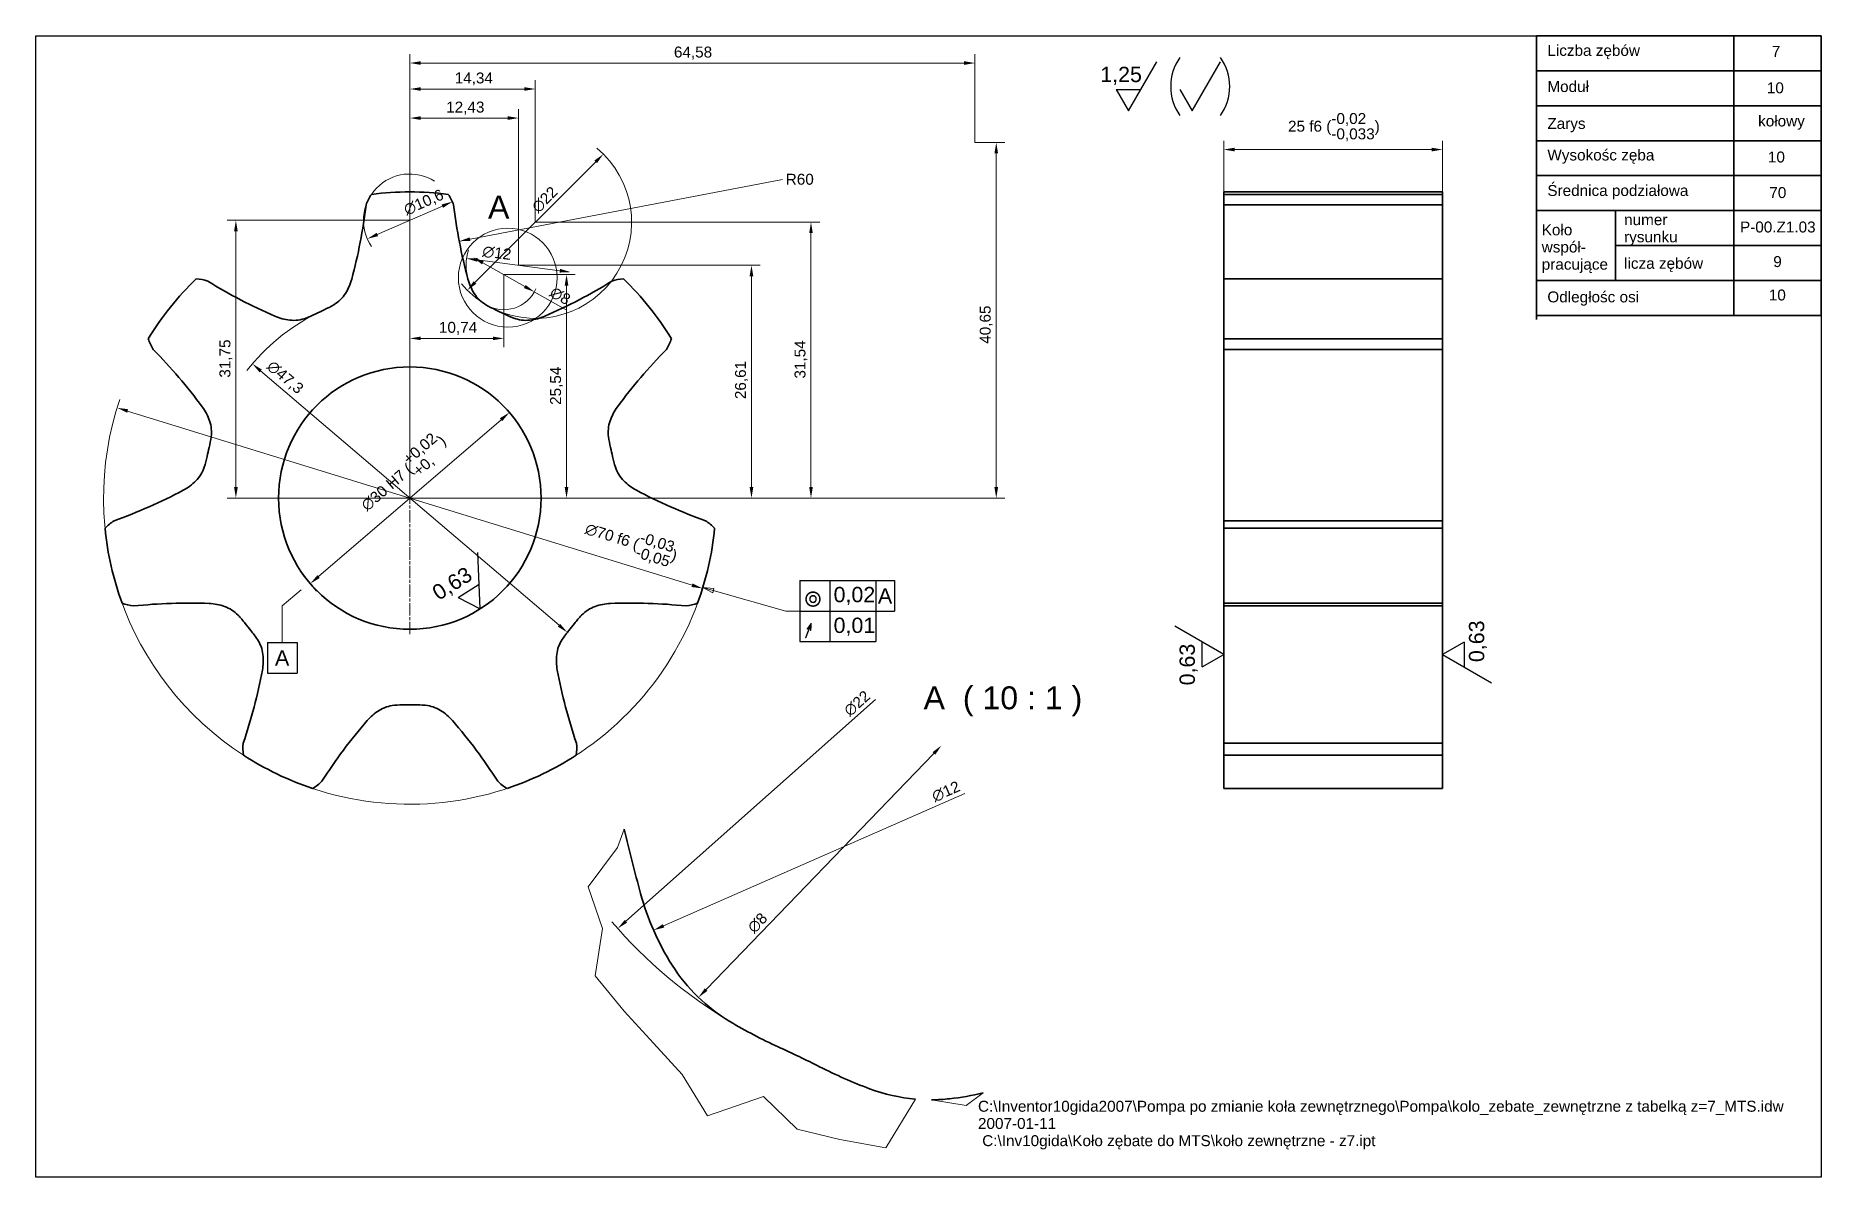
# Model space of a CAD drawing. Extents: x 3 to 207, y 9 to 139.
import ezdxf

# ---------------------------------------------------------------- set-up
doc = ezdxf.new("R2010")
doc.units = 0
doc.header["$LTSCALE"] = 0.25
doc.linetypes.add('CHAIN', pattern=[0.3543, 0.2362, -0.0295, 0.0591, -0.0295])
for name, color, linetype, lineweight in [('Krawędzie widoczne(PN)', 7, 'Continuous', 35), ('Linie przerwania(PN)', 7, 'Continuous', 18), ('Linie szczegółu(PN)', 7, 'Continuous', 18), ('Symbole(PN)', 7, 'Continuous', 25), ('Szkic(PN)', 7, 'Continuous', 35), ('Wymiary(PN)', 211, 'Continuous', 18), ('Znacznik środka(PN)', 7, 'Continuous', 18)]:
    doc.layers.add(name, color=color, linetype=linetype, lineweight=lineweight)
doc.styles.add('Aktualny-ISO-PN', font='ARIAL.TTF')
doc.styles.add('Styl tekstu15', font='AIGDT___.TTF')
doc.styles.add('Styl tekstu16', font='ARIAL.TTF')
doc.styles.add('Styl tekstu6', font='ARIAL.TTF')
doc.styles.add('wymiar-PN', font='ARIAL.TTF')
doc.dimstyles.new('wymiar1-PN', dxfattribs={"dimscale": 0.5, "dimtxt": 2.5, "dimasz": 2.5, "dimexe": 2, "dimexo": 0, "dimgap": 0.762, "dimtad": 1, "dimtoh": 1, "dimrnd": 1e-08, "dimtxsty": 'wymiar-PN', "dimcen": 0.09, "dimdle": 8, "dimclrd": 211, "dimclre": 211, "dimclrt": 7, "dimazin": 2, "dimtfac": 1, "dimtofl": 0, "dimtmove": 0, "dimatfit": 3, "dimfxl": 0, "dimtolj": 1, "dimlwd": 15, "dimlwe": 15, "dimarcsym": 0})

# ---------------------------------------------------------------- blocks, each defined once
blk = doc.blocks.new('Ramki A3')
at = {"layer": 'Szkic(PN)', "color": 190, "linetype": 'Continuous', "lineweight": 25}
for p, q in [((6.01, 278.99), (414.01, 278.99)), ((6.01, 17.99), (6.01, 278.99)), ((414.01, 278.99), (414.01, 17.99)), ((414.01, 17.99), (6.01, 17.99))]:
    blk.add_line(p, q, dxfattribs=at)
blk = doc.blocks.new('*D35')
at = {"layer": 'Defpoints', "color": 0, "linetype": 'Continuous'}
for p in [(57.13, 96.42), (34.38, 76.86)]:
    blk.add_point(p, dxfattribs=at)
at = {"layer": 'Wymiary(PN)', "color": 211, "linetype": 'Continuous', "lineweight": 15}
blk.add_line((35.33, 77.67), (56.18, 95.6), dxfattribs=at)
at = {"layer": 'Wymiary(PN)', "color": 211, "linetype": 'Continuous'}
for points in [[(56.04, 95.76), (56.32, 95.44), (57.13, 96.42)], [(35.19, 77.83), (35.47, 77.51), (34.38, 76.86)]]:
    blk.add_solid(points, dxfattribs=at)
at = {"layer": 'Wymiary(PN)', "color": 7, "linetype": 'Continuous', "lineweight": 18, "insert": (39.46, 86.72), "char_height": 1.25, "attachment_point": 1, "rotation": 40.6979, "style": 'wymiar-PN'}
blk.add_mtext('\\A1;∅30 H7 (\\S+0,02^ +0,;)', dxfattribs=at)
blk = doc.blocks.new('*D36')
at = {"layer": 'Defpoints', "color": 0, "linetype": 'Continuous'}
for p in [(12.31, 96.96), (79.2, 76.31)]:
    blk.add_point(p, dxfattribs=at)
at = {"layer": 'Wymiary(PN)', "color": 211, "linetype": 'Continuous', "lineweight": 15}
blk.add_line((13.51, 96.59), (78, 76.68), dxfattribs=at)
at = {"layer": 'Wymiary(PN)', "color": 211, "linetype": 'Continuous'}
for points in [[(13.57, 96.79), (13.45, 96.39), (12.31, 96.96)], [(78.06, 76.88), (77.94, 76.48), (79.2, 76.31)]]:
    blk.add_solid(points, dxfattribs=at)
at = {"layer": 'Wymiary(PN)', "color": 7, "linetype": 'Continuous', "lineweight": 18, "insert": (66.31, 84.65), "char_height": 1.25, "attachment_point": 1, "rotation": 342.8411, "style": 'wymiar-PN'}
blk.add_mtext('\\A1;∅70 f6 (\\S-0,03^ -0,05;) ', dxfattribs=at)
blk = doc.blocks.new('*D37')
at = {"layer": 'Defpoints', "color": 0, "linetype": 'Continuous'}
for p in [(52.23, 114.03), (64.13, 112.47)]:
    blk.add_point(p, dxfattribs=at)
at = {"layer": 'Wymiary(PN)', "color": 211, "linetype": 'Continuous', "lineweight": 15}
blk.add_line((62.89, 112.63), (53.47, 113.86), dxfattribs=at)
at = {"layer": 'Wymiary(PN)', "color": 211, "linetype": 'Continuous'}
for points in [[(53.5, 114.07), (53.45, 113.66), (52.23, 114.03)], [(62.92, 112.84), (62.87, 112.42), (64.13, 112.47)]]:
    blk.add_solid(points, dxfattribs=at)
at = {"layer": 'Wymiary(PN)', "color": 7, "linetype": 'Continuous', "lineweight": 18, "insert": (54.15, 115.52), "char_height": 1.25, "attachment_point": 1, "rotation": 352.5382, "style": 'wymiar-PN'}
blk.add_mtext('\\A1;∅12', dxfattribs=at)
blk = doc.blocks.new('*D38')
at = {"layer": 'Defpoints', "color": 0, "linetype": 'Continuous'}
for p in [(58.18, 113.25), (45.76, 86.64), (84.79, 86.64)]:
    blk.add_point(p, dxfattribs=at)
at = {"layer": 'Wymiary(PN)', "color": 211, "linetype": 'Continuous', "lineweight": 15}
for p, q in [((58.18, 113.25), (85.79, 113.25)), ((84.79, 112), (84.79, 87.89)), ((45.76, 86.64), (85.79, 86.64))]:
    blk.add_line(p, q, dxfattribs=at)
at = {"layer": 'Wymiary(PN)', "color": 211, "linetype": 'Continuous'}
for points in [[(84.58, 112), (85, 112), (84.79, 113.25)], [(84.58, 87.89), (85, 87.89), (84.79, 86.64)]]:
    blk.add_solid(points, dxfattribs=at)
at = {"layer": 'Wymiary(PN)', "color": 7, "linetype": 'Continuous', "lineweight": 18, "insert": (82.91, 97.95), "char_height": 1.25, "attachment_point": 1, "rotation": 90, "style": 'wymiar-PN'}
blk.add_mtext('\\A1;26,61', dxfattribs=at)
blk = doc.blocks.new('*D39')
at = {"layer": 'Defpoints', "color": 0, "linetype": 'Continuous'}
for p in [(45.76, 130.08), (58.18, 113.25), (45.76, 86.64)]:
    blk.add_point(p, dxfattribs=at)
at = {"layer": 'Wymiary(PN)', "color": 211, "linetype": 'Continuous', "lineweight": 15}
for p, q in [((45.76, 86.64), (45.76, 131.08)), ((58.18, 113.25), (58.18, 131.08)), ((56.93, 130.08), (47.01, 130.08))]:
    blk.add_line(p, q, dxfattribs=at)
at = {"layer": 'Wymiary(PN)', "color": 211, "linetype": 'Continuous'}
for points in [[(47.01, 130.29), (47.01, 129.87), (45.76, 130.08)], [(56.93, 130.29), (56.93, 129.87), (58.18, 130.08)]]:
    blk.add_solid(points, dxfattribs=at)
at = {"layer": 'Wymiary(PN)', "color": 7, "linetype": 'Continuous', "lineweight": 18, "insert": (49.91, 131.96), "char_height": 1.25, "attachment_point": 1, "style": 'wymiar-PN'}
blk.add_mtext('\\A1;12,43', dxfattribs=at)
blk = doc.blocks.new('*D40')
at = {"layer": 'Defpoints', "color": 0, "linetype": 'Continuous'}
for p in [(110.33, 127.29), (51.4, 116)]:
    blk.add_point(p, dxfattribs=at)
at = {"layer": 'Wymiary(PN)', "color": 211, "linetype": 'Continuous', "lineweight": 15}
blk.add_line((88.32, 123.07), (52.63, 116.23), dxfattribs=at)
at = {"layer": 'Wymiary(PN)', "color": 211, "linetype": 'Continuous'}
blk.add_solid([(52.59, 116.44), (52.67, 116.03), (51.4, 116)], dxfattribs=at)
at = {"layer": 'Wymiary(PN)', "color": 7, "linetype": 'Continuous', "lineweight": 18, "insert": (88.71, 123.71), "char_height": 1.25, "attachment_point": 1, "style": 'wymiar-PN'}
blk.add_mtext('\\A1;R60', dxfattribs=at)
blk = doc.blocks.new('*D41')
at = {"layer": 'Defpoints', "color": 0, "linetype": 'Continuous'}
for p in [(110.33, 136.37), (110.33, 127.29), (45.76, 86.64)]:
    blk.add_point(p, dxfattribs=at)
at = {"layer": 'Wymiary(PN)', "color": 211, "linetype": 'Continuous', "lineweight": 15}
for p, q in [((45.76, 86.64), (45.76, 137.37)), ((110.33, 127.29), (110.33, 137.37)), ((47.01, 136.37), (109.08, 136.37))]:
    blk.add_line(p, q, dxfattribs=at)
at = {"layer": 'Wymiary(PN)', "color": 211, "linetype": 'Continuous'}
for points in [[(47.01, 136.58), (47.01, 136.16), (45.76, 136.37)], [(109.08, 136.58), (109.08, 136.16), (110.33, 136.37)]]:
    blk.add_solid(points, dxfattribs=at)
at = {"layer": 'Wymiary(PN)', "color": 7, "linetype": 'Continuous', "lineweight": 18, "insert": (75.93, 138.25), "char_height": 1.25, "attachment_point": 1, "style": 'wymiar-PN'}
blk.add_mtext('\\A1;64,58', dxfattribs=at)
blk = doc.blocks.new('*D42')
at = {"layer": 'Defpoints', "color": 0, "linetype": 'Continuous'}
for p in [(110.33, 127.29), (45.76, 86.64), (112.76, 86.64)]:
    blk.add_point(p, dxfattribs=at)
at = {"layer": 'Wymiary(PN)', "color": 211, "linetype": 'Continuous', "lineweight": 15}
for p, q in [((110.33, 127.29), (113.76, 127.29)), ((112.76, 126.04), (112.76, 87.89)), ((45.76, 86.64), (113.76, 86.64))]:
    blk.add_line(p, q, dxfattribs=at)
at = {"layer": 'Wymiary(PN)', "color": 211, "linetype": 'Continuous'}
for points in [[(112.55, 126.04), (112.97, 126.04), (112.76, 127.29)], [(112.55, 87.89), (112.97, 87.89), (112.76, 86.64)]]:
    blk.add_solid(points, dxfattribs=at)
at = {"layer": 'Wymiary(PN)', "color": 7, "linetype": 'Continuous', "lineweight": 18, "insert": (110.87, 104.28), "char_height": 1.25, "attachment_point": 1, "rotation": 90, "style": 'wymiar-PN'}
blk.add_mtext('\\A1;40,65', dxfattribs=at)
blk = doc.blocks.new('*D43')
at = {"layer": 'Defpoints', "color": 0, "linetype": 'Continuous'}
for p in [(53.01, 114.15), (59.98, 110.21)]:
    blk.add_point(p, dxfattribs=at)
at = {"layer": 'Wymiary(PN)', "color": 211, "linetype": 'Continuous', "lineweight": 15}
for p, q in [((54.1, 113.53), (58.89, 110.82)), ((59.98, 110.21), (63.63, 108.14))]:
    blk.add_line(p, q, dxfattribs=at)
at = {"layer": 'Wymiary(PN)', "color": 211, "linetype": 'Continuous'}
for points in [[(54.2, 113.71), (54, 113.35), (53.01, 114.15)], [(58.99, 111), (58.79, 110.64), (59.98, 110.21)]]:
    blk.add_solid(points, dxfattribs=at)
at = {"layer": 'Wymiary(PN)', "color": 7, "linetype": 'Continuous', "lineweight": 18, "insert": (62.25, 110.9), "char_height": 1.25, "attachment_point": 1, "rotation": 330.4781, "style": 'wymiar-PN'}
blk.add_mtext('\\A1;∅8', dxfattribs=at)
blk = doc.blocks.new('*D44')
at = {"layer": 'Defpoints', "color": 0, "linetype": 'Continuous'}
for p in [(56.5, 112.18), (45.76, 86.64), (63.66, 86.64)]:
    blk.add_point(p, dxfattribs=at)
at = {"layer": 'Wymiary(PN)', "color": 211, "linetype": 'Continuous', "lineweight": 15}
for p, q in [((56.5, 112.18), (64.66, 112.18)), ((63.66, 110.93), (63.66, 87.89)), ((45.76, 86.64), (64.66, 86.64))]:
    blk.add_line(p, q, dxfattribs=at)
at = {"layer": 'Wymiary(PN)', "color": 211, "linetype": 'Continuous'}
for points in [[(63.45, 110.93), (63.87, 110.93), (63.66, 112.18)], [(63.45, 87.89), (63.87, 87.89), (63.66, 86.64)]]:
    blk.add_solid(points, dxfattribs=at)
at = {"layer": 'Wymiary(PN)', "color": 7, "linetype": 'Continuous', "lineweight": 18, "insert": (61.78, 97.29), "char_height": 1.25, "attachment_point": 1, "rotation": 90, "style": 'wymiar-PN'}
blk.add_mtext('\\A1;25,54', dxfattribs=at)
blk = doc.blocks.new('*D45')
at = {"layer": 'Defpoints', "color": 0, "linetype": 'Continuous'}
for p in [(56.5, 112.18), (45.76, 104.89), (45.76, 86.64)]:
    blk.add_point(p, dxfattribs=at)
at = {"layer": 'Wymiary(PN)', "color": 211, "linetype": 'Continuous', "lineweight": 15}
for p, q in [((56.5, 112.18), (56.5, 103.89)), ((45.76, 86.64), (45.76, 105.89)), ((55.25, 104.89), (47.01, 104.89))]:
    blk.add_line(p, q, dxfattribs=at)
at = {"layer": 'Wymiary(PN)', "color": 211, "linetype": 'Continuous'}
for points in [[(47.01, 105.1), (47.01, 104.69), (45.76, 104.89)], [(55.25, 105.1), (55.25, 104.69), (56.5, 104.89)]]:
    blk.add_solid(points, dxfattribs=at)
at = {"layer": 'Wymiary(PN)', "color": 7, "linetype": 'Continuous', "lineweight": 18, "insert": (49.08, 106.78), "char_height": 1.25, "attachment_point": 1, "style": 'wymiar-PN'}
blk.add_mtext('\\A1;10,74', dxfattribs=at)
blk = doc.blocks.new('*D46')
at = {"layer": 'Defpoints', "color": 0, "linetype": 'Continuous'}
for p in [(67.87, 125.96), (52.32, 110.4)]:
    blk.add_point(p, dxfattribs=at)
at = {"layer": 'Wymiary(PN)', "color": 211, "linetype": 'Continuous', "lineweight": 15}
blk.add_line((53.2, 111.29), (66.99, 125.07), dxfattribs=at)
at = {"layer": 'Wymiary(PN)', "color": 211, "linetype": 'Continuous'}
for points in [[(66.84, 125.22), (67.14, 124.93), (67.87, 125.96)], [(53.05, 111.43), (53.35, 111.14), (52.32, 110.4)]]:
    blk.add_solid(points, dxfattribs=at)
at = {"layer": 'Wymiary(PN)', "color": 7, "linetype": 'Continuous', "lineweight": 18, "insert": (59.53, 120.06), "char_height": 1.25, "attachment_point": 1, "rotation": 45, "style": 'wymiar-PN'}
blk.add_mtext('\\A1;∅22', dxfattribs=at)
blk = doc.blocks.new('*D47')
at = {"layer": 'Defpoints', "color": 0, "linetype": 'Continuous'}
for p in [(60.09, 118.18), (45.76, 86.64), (91.59, 86.64)]:
    blk.add_point(p, dxfattribs=at)
at = {"layer": 'Wymiary(PN)', "color": 211, "linetype": 'Continuous', "lineweight": 15}
for p, q in [((60.09, 118.18), (92.59, 118.18)), ((91.59, 116.93), (91.59, 87.89)), ((45.76, 86.64), (92.59, 86.64))]:
    blk.add_line(p, q, dxfattribs=at)
at = {"layer": 'Wymiary(PN)', "color": 211, "linetype": 'Continuous'}
for points in [[(91.39, 116.93), (91.8, 116.93), (91.59, 118.18)], [(91.39, 87.89), (91.8, 87.89), (91.59, 86.64)]]:
    blk.add_solid(points, dxfattribs=at)
at = {"layer": 'Wymiary(PN)', "color": 7, "linetype": 'Continuous', "lineweight": 18, "insert": (89.71, 100.3), "char_height": 1.25, "attachment_point": 1, "rotation": 90, "style": 'wymiar-PN'}
blk.add_mtext('\\A1;31,54', dxfattribs=at)
blk = doc.blocks.new('*D48')
at = {"layer": 'Defpoints', "color": 0, "linetype": 'Continuous'}
for p in [(45.76, 133.4), (60.09, 118.18), (45.76, 86.64)]:
    blk.add_point(p, dxfattribs=at)
at = {"layer": 'Wymiary(PN)', "color": 211, "linetype": 'Continuous', "lineweight": 15}
for p, q in [((45.76, 86.64), (45.76, 134.4)), ((58.84, 133.4), (47.01, 133.4)), ((60.09, 118.18), (60.09, 134.4))]:
    blk.add_line(p, q, dxfattribs=at)
at = {"layer": 'Wymiary(PN)', "color": 211, "linetype": 'Continuous'}
for points in [[(47.01, 133.61), (47.01, 133.2), (45.76, 133.4)], [(58.84, 133.61), (58.84, 133.2), (60.09, 133.4)]]:
    blk.add_solid(points, dxfattribs=at)
at = {"layer": 'Wymiary(PN)', "color": 7, "linetype": 'Continuous', "lineweight": 18, "insert": (50.88, 135.29), "char_height": 1.25, "attachment_point": 1, "style": 'wymiar-PN'}
blk.add_mtext('\\A1;14,34', dxfattribs=at)
blk = doc.blocks.new('*D49')
at = {"layer": 'Defpoints', "color": 0, "linetype": 'Continuous'}
for p in [(27.76, 101.99), (63.75, 71.29)]:
    blk.add_point(p, dxfattribs=at)
at = {"layer": 'Wymiary(PN)', "color": 211, "linetype": 'Continuous', "lineweight": 15}
blk.add_line((62.8, 72.1), (28.71, 101.17), dxfattribs=at)
at = {"layer": 'Wymiary(PN)', "color": 211, "linetype": 'Continuous'}
for points in [[(28.85, 101.33), (28.58, 101.02), (27.76, 101.99)], [(62.93, 72.26), (62.66, 71.94), (63.75, 71.29)]]:
    blk.add_solid(points, dxfattribs=at)
at = {"layer": 'Wymiary(PN)', "color": 7, "linetype": 'Continuous', "lineweight": 18, "insert": (30.14, 102.49), "char_height": 1.25, "attachment_point": 1, "rotation": 319.5301, "style": 'wymiar-PN'}
blk.add_mtext('\\A1;∅47,3', dxfattribs=at)
blk = doc.blocks.new('*D50')
at = {"layer": 'Defpoints', "color": 0, "linetype": 'Continuous'}
for p in [(50.61, 120.51), (40.9, 116.27)]:
    blk.add_point(p, dxfattribs=at)
at = {"layer": 'Wymiary(PN)', "color": 211, "linetype": 'Continuous', "lineweight": 15}
blk.add_line((42.04, 116.77), (49.47, 120.01), dxfattribs=at)
at = {"layer": 'Wymiary(PN)', "color": 211, "linetype": 'Continuous'}
for points in [[(49.38, 120.2), (49.55, 119.82), (50.61, 120.51)], [(41.96, 116.96), (42.13, 116.58), (40.9, 116.27)]]:
    blk.add_solid(points, dxfattribs=at)
at = {"layer": 'Wymiary(PN)', "color": 7, "linetype": 'Continuous', "lineweight": 18, "insert": (44.89, 120.11), "char_height": 1.25, "attachment_point": 1, "rotation": 23.5752, "style": 'wymiar-PN'}
blk.add_mtext('\\A1;∅10,6', dxfattribs=at)
blk = doc.blocks.new('*D51')
at = {"layer": 'Defpoints', "color": 0, "linetype": 'Continuous'}
for p in [(45.76, 118.39), (25.88, 86.64), (45.76, 86.64)]:
    blk.add_point(p, dxfattribs=at)
at = {"layer": 'Wymiary(PN)', "color": 211, "linetype": 'Continuous', "lineweight": 15}
for p, q in [((45.76, 118.39), (24.88, 118.39)), ((25.88, 117.14), (25.88, 87.89)), ((45.76, 86.64), (24.88, 86.64))]:
    blk.add_line(p, q, dxfattribs=at)
at = {"layer": 'Wymiary(PN)', "color": 211, "linetype": 'Continuous'}
for points in [[(25.67, 117.14), (26.09, 117.14), (25.88, 118.39)], [(25.67, 87.89), (26.09, 87.89), (25.88, 86.64)]]:
    blk.add_solid(points, dxfattribs=at)
at = {"layer": 'Wymiary(PN)', "color": 7, "linetype": 'Continuous', "lineweight": 18, "insert": (24, 100.4), "char_height": 1.25, "attachment_point": 1, "rotation": 90, "style": 'wymiar-PN'}
blk.add_mtext('\\A1;31,75', dxfattribs=at)
blk = doc.blocks.new('*D52')
at = {"layer": 'Defpoints', "color": 0, "linetype": 'Continuous'}
for p in [(163.76, 126.48), (138.76, 121.64), (163.76, 121.64)]:
    blk.add_point(p, dxfattribs=at)
at = {"layer": 'Wymiary(PN)', "color": 211, "linetype": 'Continuous', "lineweight": 15}
for p, q in [((138.76, 121.64), (138.76, 127.48)), ((163.76, 121.64), (163.76, 127.48)), ((140.01, 126.48), (162.51, 126.48))]:
    blk.add_line(p, q, dxfattribs=at)
at = {"layer": 'Wymiary(PN)', "color": 211, "linetype": 'Continuous'}
for points in [[(140.01, 126.69), (140.01, 126.27), (138.76, 126.48)], [(162.51, 126.69), (162.51, 126.27), (163.76, 126.48)]]:
    blk.add_solid(points, dxfattribs=at)
at = {"layer": 'Wymiary(PN)', "color": 7, "linetype": 'Continuous', "lineweight": 18, "insert": (146.1, 130.65), "char_height": 1.25, "attachment_point": 1, "style": 'wymiar-PN'}
blk.add_mtext('\\A1;25 f6 (\\S-0,02^ -0,033;)', dxfattribs=at)
blk = doc.blocks.new('Identyfikator odniesienia1')
at = {"layer": 'Symbole(PN)', "color": 91, "linetype": 'Continuous', "lineweight": 18}
for p, q in [((66.67, 152.32), (62.34, 148.66)), ((62.34, 148.66), (62.34, 140.25))]:
    blk.add_line(p, q, dxfattribs=at)
at = {"layer": 'Symbole(PN)'}
for p, q in [((58.95, 140.25), (65.73, 140.25)), ((58.95, 140.25), (58.95, 133.25)), ((65.73, 140.25), (65.73, 133.25)), ((58.95, 133.25), (65.73, 133.25))]:
    blk.add_line(p, q, dxfattribs=at)
at = {"layer": 'Symbole(PN)', "color": 91, "linetype": 'Continuous', "lineweight": 18, "flags": 128}
blk.add_lwpolyline([(66.97, 155.84), (70.19, 152.02)], dxfattribs=at)
at = {"layer": 'Symbole(PN)', "color": 91}
blk.add_solid([(66.97, 155.84), (70.19, 152.02), (66.67, 152.32), (66.97, 155.84)], dxfattribs=at)
at = {"layer": 'Symbole(PN)', "color": 7, "insert": (60.69, 135), "char_height": 3.5, "attachment_point": 7, "style": 'Styl tekstu6'}
blk.add_mtext('A', dxfattribs=at)
blk = doc.blocks.new('Identyfikator tolerancji kształtu i położenia1')
at = {"layer": 'Symbole(PN)', "color": 91, "linetype": 'Continuous', "lineweight": 18}
for p, q in [((160.86, 152.13), (158.45, 152.8)), ((160.99, 152.61), (158.45, 152.8)), ((158.45, 152.8), (160.72, 151.65)), ((160.72, 151.65), (160.99, 152.61)), ((160.86, 152.13), (177.46, 147.46)), ((177.46, 147.46), (180.64, 147.46))]:
    blk.add_line(p, q, dxfattribs=at)
at = {"layer": 'Symbole(PN)'}
for p, q in [((180.64, 154.46), (202.27, 154.46)), ((180.64, 154.46), (180.64, 140.46)), ((187.48, 154.46), (187.48, 147.46)), ((197.99, 154.46), (197.99, 147.46)), ((202.27, 154.46), (202.27, 147.46)), ((180.64, 147.46), (202.27, 147.46)), ((187.48, 147.46), (187.48, 140.46)), ((197.99, 147.46), (197.99, 140.46)), ((180.64, 140.46), (197.99, 140.46))]:
    blk.add_line(p, q, dxfattribs=at)
at = {"layer": 'Symbole(PN)', "color": 91, "linetype": 'Continuous', "lineweight": 18, "flags": 128}
blk.add_lwpolyline([(160.99, 152.61), (158.45, 152.8)], dxfattribs=at)
at = {"layer": 'Symbole(PN)', "color": 91}
blk.add_solid([(160.99, 152.61), (158.45, 152.8), (160.72, 151.65), (160.99, 152.61)], dxfattribs=at)
at = {"layer": 'Symbole(PN)', "char_height": 3.5, "attachment_point": 7}
for s, insert, style in [('r', (181.68, 148.4), 'Styl tekstu15'), ('0,02', (188.35, 148.82), 'Styl tekstu6'), ('A', (198.48, 149.17), 'Styl tekstu6'), ('h', (181.62, 141.23), 'Styl tekstu15'), ('0,01', (188.35, 141.79), 'Styl tekstu6')]:
    blk.add_mtext(s, dxfattribs=dict(at, insert=insert, style=style))
blk = doc.blocks.new('Identyfikator tekstury powierzchni1')
at = {"layer": 'Symbole(PN)'}
for p, q in [((277.51, 137.5), (266.31, 143.97)), ((272.61, 134.67), (272.61, 140.33)), ((272.61, 134.67), (277.51, 137.5))]:
    blk.add_line(p, q, dxfattribs=at)
at = {"layer": 'Symbole(PN)', "insert": (271.56, 130.46), "char_height": 3.5, "attachment_point": 7, "rotation": 90, "style": 'Styl tekstu6'}
blk.add_mtext('0,63', dxfattribs=at)
blk = doc.blocks.new('Identyfikator tekstury powierzchni2')
at = {"layer": 'Symbole(PN)'}
for p, q in [((332.43, 140.34), (327.53, 137.51)), ((332.43, 140.34), (332.43, 134.68)), ((327.53, 137.51), (338.73, 131.04))]:
    blk.add_line(p, q, dxfattribs=at)
at = {"layer": 'Symbole(PN)', "insert": (337.69, 135.78), "char_height": 3.5, "attachment_point": 7, "rotation": 90, "style": 'Styl tekstu6'}
blk.add_mtext('0,63', dxfattribs=at)
blk = doc.blocks.new('Identyfikator tekstury powierzchni3')
at = {"layer": 'Symbole(PN)'}
for p, q in [((255.73, 261.78), (262.2, 272.98)), ((270.31, 261.78), (276.77, 272.98)), ((252.9, 266.68), (255.73, 261.78)), ((252.9, 266.68), (258.56, 266.68)), ((267.48, 266.68), (270.31, 261.78))]:
    blk.add_line(p, q, dxfattribs=at)
for centre, start, end in [((276.96, 267.38), 144.9489, 215.0511), ((267.29, 267.38), 324.9489, 35.0511)]:
    blk.add_arc(centre, 11.58, start, end, dxfattribs=at)
at = {"layer": 'Symbole(PN)', "insert": (249.29, 267.73), "char_height": 3.5, "attachment_point": 7, "style": 'Styl tekstu6'}
blk.add_mtext('1,25', dxfattribs=at)
blk = doc.blocks.new('Identyfikator tekstury powierzchni4')
at = {"layer": 'Symbole(PN)'}
for p, q in [((107.56, 147.94), (107.03, 160.86)), ((102.55, 150.57), (107.33, 153.59)), ((102.55, 150.57), (107.56, 147.94))]:
    blk.add_line(p, q, dxfattribs=at)
at = {"layer": 'Symbole(PN)', "insert": (98.43, 149.2), "char_height": 3.5, "attachment_point": 7, "rotation": 32.3662, "style": 'Styl tekstu6'}
blk.add_mtext('0,63', dxfattribs=at)
blk = doc.blocks.new('2dSzczegół0')
at = {"layer": 'Linie szczegółu(PN)'}
blk.add_circle((113.9, 223.66), 11.29, dxfattribs=at)
at = {"layer": 'Linie szczegółu(PN)', "insert": (109.38, 237.19), "char_height": 5.25, "attachment_point": 7, "style": 'Styl tekstu16'}
blk.add_mtext('A', dxfattribs=at)
blk = doc.blocks.new('*D53')
at = {"layer": 'Defpoints', "color": 0, "linetype": 'Continuous'}
for p in [(106.5, 58.35), (78.74, 29.56)]:
    blk.add_point(p, dxfattribs=at)
at = {"layer": 'Wymiary(PN)', "color": 211, "linetype": 'Continuous', "lineweight": 15}
blk.add_line((105.64, 57.45), (79.61, 30.46), dxfattribs=at)
at = {"layer": 'Wymiary(PN)', "color": 211, "linetype": 'Continuous'}
for points in [[(105.49, 57.6), (105.79, 57.31), (106.5, 58.35)], [(79.46, 30.6), (79.76, 30.31), (78.74, 29.56)]]:
    blk.add_solid(points, dxfattribs=at)
at = {"layer": 'Wymiary(PN)', "color": 7, "linetype": 'Continuous', "lineweight": 18, "insert": (84.2, 37.7), "char_height": 1.25, "attachment_point": 1, "rotation": 46.0415, "style": 'wymiar-PN'}
blk.add_mtext('\\A1;∅8', dxfattribs=at)
blk = doc.blocks.new('*D54')
at = {"layer": 'Defpoints', "color": 0, "linetype": 'Continuous'}
for p in [(128.53, 61.39), (73.6, 37.24)]:
    blk.add_point(p, dxfattribs=at)
at = {"layer": 'Wymiary(PN)', "color": 211, "linetype": 'Continuous', "lineweight": 15}
blk.add_line((109.16, 52.87), (74.75, 37.74), dxfattribs=at)
at = {"layer": 'Wymiary(PN)', "color": 211, "linetype": 'Continuous'}
blk.add_solid([(74.66, 37.93), (74.83, 37.55), (73.6, 37.24)], dxfattribs=at)
at = {"layer": 'Wymiary(PN)', "color": 7, "linetype": 'Continuous', "lineweight": 18, "insert": (105.24, 53.04), "char_height": 1.25, "attachment_point": 1, "rotation": 23.736, "style": 'wymiar-PN'}
blk.add_mtext('\\A1;∅12', dxfattribs=at)
blk = doc.blocks.new('*D55')
at = {"layer": 'Defpoints', "color": 0, "linetype": 'Continuous'}
for p in [(151.73, 110.51), (69.51, 37.43)]:
    blk.add_point(p, dxfattribs=at)
at = {"layer": 'Wymiary(PN)', "color": 211, "linetype": 'Continuous', "lineweight": 15}
blk.add_line((98.96, 63.61), (70.45, 38.26), dxfattribs=at)
at = {"layer": 'Wymiary(PN)', "color": 211, "linetype": 'Continuous'}
blk.add_solid([(70.31, 38.42), (70.58, 38.11), (69.51, 37.43)], dxfattribs=at)
at = {"layer": 'Wymiary(PN)', "color": 7, "linetype": 'Continuous', "lineweight": 18, "insert": (95.19, 62.57), "char_height": 1.25, "attachment_point": 1, "rotation": 41.6347, "style": 'wymiar-PN'}
blk.add_mtext('\\A1;∅22', dxfattribs=at)

msp = doc.modelspace()

# ---------------------------------------------------------------- linework, layer by layer
at = {"layer": 'Krawędzie widoczne(PN)'}
for p, q in [((138.7607, 121.3602), (138.7607, 121.6362)), ((138.7607, 121.6362), (163.7607, 121.6362)), ((138.7607, 121.3602), (163.7607, 121.3602)), ((138.7607, 120.1495), (138.7607, 121.3602)), ((163.7607, 121.6362), (163.7607, 121.3602)), ((163.7607, 121.3602), (163.7607, 120.1495)), ((138.7607, 120.1495), (163.7607, 120.1495)), ((138.7607, 120.1495), (138.7607, 111.7161)), ((163.7607, 111.7161), (163.7607, 120.1495)), ((138.7607, 111.7161), (163.7607, 111.7161)), ((138.7607, 104.8564), (138.7607, 111.7161)), ((163.7607, 111.7161), (163.7607, 104.8564)), ((138.7607, 104.8564), (163.7607, 104.8564)), ((138.7607, 103.6237), (138.7607, 104.8564)), ((163.7607, 104.8564), (163.7607, 103.6237)), ((138.7607, 103.6237), (163.7607, 103.6237)), ((138.7607, 103.6237), (138.7607, 97.0542)), ((163.7607, 97.0542), (163.7607, 103.6237)), ((138.7607, 97.0542), (138.7607, 95.4675)), ((163.7607, 95.4675), (163.7607, 97.0542)), ((138.7607, 95.4675), (138.7607, 93.6324)), ((163.7607, 93.6324), (163.7607, 95.4675)), ((138.7607, 93.6324), (138.7607, 92.4078)), ((138.7607, 91.3872), (138.7607, 92.4078)), ((163.7607, 92.4078), (163.7607, 93.6324)), ((163.7607, 92.4078), (163.7607, 91.3872)), ((138.7607, 91.3872), (138.7607, 90.1819)), ((138.7607, 90.1819), (138.7607, 88.608)), ((163.7607, 90.1819), (163.7607, 91.3872)), ((163.7607, 88.608), (163.7607, 90.1819)), ((138.7607, 88.608), (138.7607, 87.5385)), ((163.7607, 87.5385), (163.7607, 88.608)), ((138.7607, 87.5385), (138.7607, 84.0516)), ((163.7607, 84.0516), (163.7607, 87.5385)), ((138.7607, 84.0516), (163.7607, 84.0516)), ((138.7607, 83.1864), (138.7607, 84.0516)), ((163.7607, 84.0516), (163.7607, 83.1864)), ((138.7607, 83.1864), (163.7607, 83.1864)), ((138.7607, 74.6324), (138.7607, 83.1864)), ((163.7607, 83.1864), (163.7607, 74.6324)), ((138.7607, 74.6324), (163.7607, 74.6324)), ((138.7607, 74.306), (138.7607, 74.6324)), ((138.7607, 74.306), (138.7607, 74.2519)), ((138.7607, 74.306), (163.7607, 74.306)), ((138.7607, 74.2519), (138.7607, 73.2509)), ((163.7607, 74.6324), (163.7607, 74.306)), ((163.7607, 74.2519), (163.7607, 74.306)), ((163.7607, 73.2509), (163.7607, 74.2519)), ((138.7607, 73.2509), (138.7607, 72.3035)), ((138.7607, 71.485), (138.7607, 72.3035)), ((138.7607, 71.485), (138.7607, 70.4839)), ((163.7607, 72.3035), (163.7607, 73.2509)), ((163.7607, 72.3035), (163.7607, 71.485)), ((163.7607, 70.4839), (163.7607, 71.485)), ((138.7607, 70.4839), (138.7607, 68.751)), ((163.7607, 68.751), (163.7607, 70.4839)), ((138.7607, 68.751), (138.7607, 66.9614)), ((163.7607, 66.9614), (163.7607, 68.751)), ((138.7607, 66.9614), (138.7607, 58.6104)), ((163.7607, 58.6104), (163.7607, 66.9614)), ((138.7607, 58.6104), (163.7607, 58.6104)), ((138.7607, 57.2544), (138.7607, 58.6104)), ((138.7607, 57.2544), (163.7607, 57.2544)), ((138.7607, 53.4475), (138.7607, 57.2544)), ((163.7607, 58.6104), (163.7607, 57.2544)), ((163.7607, 57.2544), (163.7607, 53.4475)), ((138.7607, 53.4475), (163.7607, 53.4475))]:
    msp.add_line(p, q, dxfattribs=at)
msp.add_circle((45.7551, 86.6362), 15, dxfattribs=at)
for centre, radius, start, end in [((45.7551, 118.3862), 5.3, 145.866184, 160.56777), ((45.7551, 86.6362), 35, 82.799501, 97.200499), ((45.7551, 118.3862), 5.3, 19.43223, 34.133816), ((-18.822, 127.2862), 60.0049, 344.916212, 353.169306), ((110.3321, 127.2862), 60.0049, 186.830694, 195.083788), ((45.7551, 86.6362), 35, 134.228073, 148.62907), ((20.9319, 106.432), 5.3, 70.860802, 85.562387), ((54.2367, 162.4694), 60.0049, 238.259266, 246.51236), ((33.3264, 113.2478), 6, 327.600554, 344.763869), ((58.1837, 113.2478), 6, 195.236131, 212.399446), ((37.2734, 162.4694), 60.0049, 293.48764, 301.740734), ((70.5782, 106.432), 5.3, 94.437613, 109.139198), ((45.7551, 86.6362), 35, 31.37093, 45.771927), ((45.7551, 86.6362), 23.65, 114.446085, 116.982487), ((31.4156, 118.1799), 11, 294.446085, 300.944423), ((35.0151, 112.1762), 4, 300.944423, 327.600554), ((56.4951, 112.1762), 4, 212.399446, 239.055577), ((60.0945, 118.1799), 11, 239.055577, 245.553915), ((45.7551, 86.6362), 23.65, 63.017513, 65.553915), ((32.6984, 112.9454), 6, 246.664703, 263.828017), ((32.4834, 110.957), 4, 263.828017, 290.484149), ((30.0337, 117.5144), 11, 290.484149, 296.982487), ((61.4764, 117.5144), 11, 243.017513, 249.515851), ((59.0268, 110.957), 4, 249.515851, 276.171983), ((58.8117, 112.9454), 6, 276.171983, 293.335297), ((20.9319, 106.432), 5.3, 197.294755, 211.996341), ((70.5782, 106.432), 5.3, 328.003659, 342.705245), ((-26.2895, 61.4927), 60.0049, 36.344783, 44.597877), ((117.7996, 61.4927), 60.0049, 135.402123, 143.655217), ((17.2001, 93.5112), 6, 19.029125, 36.19244), ((74.31, 93.5112), 6, 143.80756, 160.970875), ((19.0908, 94.1633), 4, 352.372994, 19.029125), ((72.4193, 94.1633), 4, 160.970875, 187.627006), ((45.7551, 86.6362), 23.65, 165.874656, 168.411058), ((12.1527, 95.0923), 11, 345.874656, 352.372994), ((79.3574, 95.0923), 11, 187.627006, 194.125344), ((45.7551, 86.6362), 23.65, 11.588942, 14.125344), ((18.4655, 91.4237), 4, 315.256589, 341.91272), ((11.8114, 93.597), 11, 341.91272, 348.411058), ((79.6987, 93.597), 11, 191.588942, 198.08728), ((73.0446, 91.4237), 4, 198.08728, 224.743411), ((17.045, 92.8316), 6, 298.093274, 315.256589), ((74.4651, 92.8316), 6, 224.743411, 241.906726), ((-8.2455, 140.5487), 60.0049, 289.687837, 297.940931), ((99.7556, 140.5487), 60.0049, 242.059069, 250.312163), ((14.8011, 79.5712), 5.3, 122.289373, 136.990959), ((76.709, 79.5712), 5.3, 43.009041, 57.710627), ((45.7551, 86.6362), 35, 185.656644, 200.057641), ((45.7551, 86.6362), 35, 339.942359, 354.343356), ((14.8011, 79.5712), 5.3, 248.723327, 263.424912), ((20.494, 14.6328), 60.0049, 87.773355, 96.026449), ((22.5763, 68.5975), 6, 70.457697, 87.621012), ((23.2453, 70.4823), 4, 43.801565, 70.457697), ((68.2648, 70.4823), 4, 109.542303, 136.198435), ((68.9339, 68.5975), 6, 92.378988, 109.542303), ((71.0161, 14.6328), 60.0049, 83.973551, 92.226645), ((76.709, 79.5712), 5.3, 276.575088, 291.276673), ((18.1931, 65.6372), 11, 37.303228, 43.801565), ((45.7551, 86.6362), 23.65, 217.303228, 219.83963), ((19.1494, 64.438), 11, 33.341292, 39.83963), ((72.3607, 64.438), 11, 140.16037, 146.658708), ((45.7551, 86.6362), 23.65, 320.16037, 322.696772), ((73.317, 65.6372), 11, 136.198435, 142.696772), ((24.9973, 68.2854), 4, 6.68516, 33.341292), ((66.5129, 68.2854), 4, 146.658708, 173.31484), ((23.0109, 68.0525), 6, 349.521846, 6.68516), ((68.4993, 68.0525), 6, 173.31484, 190.478154), ((-30.0642, 78.0308), 60.0049, 341.116408, 349.369502), ((121.5744, 78.0308), 60.0049, 190.630498, 198.883592), ((45.4065, 57.2674), 6, 121.886268, 139.049583), ((44.3501, 58.9655), 4, 95.230137, 121.886268), ((44.9882, 51.9947), 11, 88.731799, 95.230137), ((45.7551, 86.6362), 23.65, 268.731799, 271.268201), ((46.522, 51.9947), 11, 84.769863, 91.268201), ((47.1601, 58.9655), 4, 58.113732, 84.769863), ((46.1036, 57.2674), 6, 40.950417, 58.113732), ((86.2996, 21.9929), 60.0049, 139.201926, 147.45502), ((5.2105, 21.9929), 60.0049, 32.54498, 40.798074), ((31.9793, 58.0304), 5.3, 173.717945, 188.41953), ((45.7551, 86.6362), 35, 237.085216, 251.486213), ((45.7551, 86.6362), 35, 288.513787, 302.914784), ((59.5309, 58.0304), 5.3, 351.58047, 6.282055), ((31.9793, 58.0304), 5.3, 300.151898, 314.853484), ((59.5309, 58.0304), 5.3, 225.146516, 239.848102), ((361.8071, 119.5039), 300.0244, 193.634451, 195.083788), ((101.0652, 49.3121), 30, 195.236131, 212.399446), ((92.6218, 43.9539), 20, 212.399446, 239.055577), ((110.6191, 73.9722), 55, 239.055577, 245.553915), ((38.9218, -83.7461), 118.25, 63.017513, 65.553915), ((117.5285, 70.6448), 55, 243.017513, 249.515851), ((105.2803, 37.8579), 20, 249.515851, 264.964678), ((104.2052, 47.7999), 30, 276.171983, 283.580012), ((105.2803, 37.8579), 20, 270.259257, 276.171983)]:
    msp.add_arc(centre, radius, start, end, dxfattribs=at)
at = {"layer": 'Linie przerwania(PN)'}
for p, q in [((69.4699, 46.6932), (70.2375, 48.7802)), ((66.1223, 42.2113), (69.4699, 46.6932)), ((67.7831, 37.4319), (66.1223, 42.2113)), ((66.9447, 32.0407), (67.7831, 37.4319)), ((70.2381, 27.9795), (66.9447, 32.0407)), ((73.5794, 24.3311), (70.2381, 27.9795)), ((76.8896, 20.7613), (73.5794, 24.3311)), ((79.7769, 16.0377), (76.8896, 20.7613)), ((111.2493, 18.6386), (109.3235, 17.2086)), ((86.1543, 18.2149), (79.7769, 16.0377)), ((90.0009, 14.4941), (86.1543, 18.2149)), ((103.5249, 17.9351), (100.1543, 12.346)), ((109.3235, 17.2086), (105.3708, 17.8581)), ((94.8882, 13.3217), (90.0009, 14.4941)), ((100.1543, 12.346), (94.8882, 13.3217))]:
    msp.add_line(p, q, dxfattribs=at)
at = {"layer": 'Szkic(PN)'}
for p, q in [((207.0321, 139.4952), (174.5066, 139.4952)), ((174.5066, 139.4952), (174.5066, 107.0457)), ((197.0321, 139.4952), (197.0321, 107.4952)), ((207.0321, 139.4952), (207.0321, 107.4952)), ((207.0321, 139.4952), (207.0321, 107.4952)), ((207.0321, 135.4952), (174.5321, 135.4952)), ((207.0321, 131.4952), (174.5321, 131.4952)), ((207.0321, 127.4952), (174.5321, 127.4952)), ((207.0321, 123.4952), (174.5321, 123.4952)), ((207.0321, 119.4952), (174.5321, 119.4952)), ((183.5066, 119.4952), (183.5066, 111.4952)), ((183.5066, 115.4952), (207.0321, 115.4952)), ((207.0321, 111.4952), (174.5321, 111.4952)), ((207.0321, 107.4952), (174.5321, 107.4952))]:
    msp.add_line(p, q, dxfattribs=at)
at = {"layer": 'Wymiary(PN)'}
for centre, radius, start, end in [((60.0945, 118.1799), 11, 245.553915, 50.208707), ((45.7551, 118.3862), 5.3, 57.700894, 214.38569), ((58.1837, 113.2478), 6, 162.988901, 195.236131), ((60.0945, 118.1799), 11, 219.791293, 239.055577), ((56.4951, 112.1762), 4, 239.055577, 335.943818), ((45.7551, 86.6362), 23.65, 116.982487, 141.952774), ((45.7551, 86.6362), 35, 161.204055, 237.085216), ((45.7551, 86.6362), 35, 251.486213, 344.4781), ((110.6191, 73.9722), 55, 220.59294, 239.055577)]:
    msp.add_arc(centre, radius, start, end, dxfattribs=at)
at = {"layer": 'Znacznik środka(PN)', "linetype": 'CHAIN', "ltscale": 23.990969}
for p, q in [((45.7551, 102.2612), (45.7551, 71.0112)), ((61.3801, 86.6362), (30.1301, 86.6362))]:
    msp.add_line(p, q, dxfattribs=at)

# ---------------------------------------------------------------- block references
at = {"xscale": 0.5, "yscale": 0.5, "zscale": 0.5}
msp.add_blockref('Ramki A3', (0, 0), dxfattribs=at)
at = {"layer": 'Linie szczegółu(PN)', "xscale": 0.5, "yscale": 0.5, "zscale": 0.5}
msp.add_blockref('2dSzczegół0', (0, 0), dxfattribs=at)
at = {"layer": 'Symbole(PN)', "xscale": 0.5, "yscale": 0.5, "zscale": 0.5}
for name in ['Identyfikator tekstury powierzchni3', 'Identyfikator tekstury powierzchni4', 'Identyfikator odniesienia1', 'Identyfikator tolerancji kształtu i położenia1', 'Identyfikator tekstury powierzchni1', 'Identyfikator tekstury powierzchni2']:
    msp.add_blockref(name, (0, 0), dxfattribs=at)

# ---------------------------------------------------------------- texts
at = {"layer": 'Symbole(PN)', "color": 7, "char_height": 1.25, "attachment_point": 1, "style": 'Aktualny-ISO-PN'}
for s, insert, width in [('{Liczba zębów}', (175.7324, 138.4388), 18.528005), ('{7}', (201.3785, 138.3277), 7.486659), ('{Moduł}', (175.7324, 134.3115), 16.92462), ('{10}', (200.8134, 134.1617), 7.55598), ('{Zarys}', (175.7324, 130.085), 15.499389), ('{kołowy}', (199.8157, 130.3751), 6.030919), ('{Wysokośc zęba}', (175.7324, 126.4828), 19.151544), ('{10}', (200.9341, 126.2509), 6.308203), ('{Średnica podziałowa}', (175.7324, 122.4258), 16.111852), ('{70}', (201.0956, 122.1876), 5.476352), ('{P-00.Z1.03}', (197.7451, 118.2516), 8.637576), ('{9}', (201.5448, 114.2993), 9.635607), ('{licza zębów}', (184.5018, 114.1007), 10.51108), ('{Odległośc osi}', (175.7324, 110.2604), 20.309544), ('{10}', (201.0377, 110.48), 6.446845)]:
    msp.add_mtext(s, dxfattribs=dict(at, insert=insert, width=width))
at = {"layer": 'Symbole(PN)', "color": 7, "char_height": 1.25, "attachment_point": 1, "line_spacing_factor": 0.944221, "style": 'Aktualny-ISO-PN'}
for s, insert, width in [('{numer \\Prysunku}', (184.5018, 119.0897), 9.264002), ('{Koło\\Pwspół-\\Ppracujące}', (175.0894, 117.9307), 8.195079), ('{C:\\\\Inventor10\\Algida2007\\\\Pompa po zmianie koła zewnętrznego\\\\Pompa\\\\kolo_zebate_zewnętrzne z tabelką z=7_MTS.idw   \\P2007-01-11 \\P C:\\\\Inv10\\Algida\\\\Koło zębate do MTS\\\\koło zewnętrzne - z7.ipt\\P }', (110.6747, 17.7417), 95.55068)]:
    msp.add_mtext(s, dxfattribs=dict(at, insert=insert, width=width))
at = {"layer": 'Symbole(PN)', "color": 7, "insert": (104.4564, 61.7029), "char_height": 2.625, "attachment_point": 7, "style": 'Styl tekstu16'}
msp.add_mtext('A  ( 10 : 1 )', dxfattribs=at)

# ---------------------------------------------------------------- dimensions: what is measured, and where the dimension line sits
at = {"layer": 'Wymiary(PN)', "color": 211, "linetype": 'Continuous', "lineweight": 18}
for base, p1, p2, angle, override, picture, middle in [((110.3321, 136.3704), (45.7551, 86.6362), (110.3321, 127.2862), 180, {"dimdec": 2, "dimtp": 0, "dimtm": 0, "dimtdec": 2}, '*D41', (78.0436, 136.3704)), ((45.7551, 133.4041), (60.0945, 118.1799), (45.7551, 86.6362), 180, {"dimdec": 2, "dimtp": 0, "dimtm": 0, "dimtdec": 2}, '*D48', (52.9248, 133.4041)), ((45.7551, 130.0777), (58.1837, 113.2478), (45.7551, 86.6362), 180, {"dimdec": 2, "dimtp": 0, "dimtm": 0, "dimtdec": 2}, '*D39', (51.965, 130.0777)), ((112.7581, 86.6362), (110.3321, 127.2862), (45.7551, 86.6362), 90, {"dimtoh": 0, "dimdec": 2, "dimtp": 0, "dimtm": 0, "dimtdec": 2}, '*D42', (112.7581, 106.4214)), ((25.8805, 86.6362), (45.7551, 118.3862), (45.7551, 86.6362), 90, {"dimtoh": 0, "dimdec": 2, "dimtp": 0, "dimtm": 0, "dimtdec": 2, "dimtmove": 1}, '*D51', (25.8805, 102.5112)), ((91.5945, 86.6362), (60.0945, 118.1799), (45.7551, 86.6362), 90, {"dimtoh": 0, "dimdec": 2, "dimtp": 0, "dimtm": 0, "dimtdec": 2, "dimtmove": 1}, '*D47', (91.5945, 102.408)), ((84.7904, 86.6362), (58.1837, 113.2478), (45.7551, 86.6362), 90, {"dimtoh": 0, "dimdec": 2, "dimtp": 0, "dimtm": 0, "dimtdec": 2, "dimtmove": 1}, '*D38', (84.7904, 99.9491)), ((63.6623, 86.6362), (56.4951, 112.1762), (45.7551, 86.6362), 90, {"dimtoh": 0, "dimdec": 2, "dimtp": 0, "dimtm": 0, "dimtdec": 2, "dimtmove": 1}, '*D44', (63.6623, 99.4062)), ((45.7551, 104.895), (56.4951, 112.1762), (45.7551, 86.6362), 180, {"dimdec": 2, "dimtp": 0, "dimtm": 0, "dimtdec": 2}, '*D45', (51.1251, 104.895))]:
    dim = msp.add_linear_dim(base=base, p1=p1, p2=p2, angle=angle, dimstyle='wymiar1-PN', override=override, dxfattribs=at)
    dim.commit()
    dim.dimension.update_dxf_attribs({"geometry": picture, "text_midpoint": middle, "dimtype": 160})
dim = msp.add_linear_dim(base=(163.7607, 126.4824), p1=(138.7607, 121.6362), p2=(163.7607, 121.6362), angle=180, text='<> f6 (\\S-0,02^ -0,033;)', dimstyle='wymiar1-PN', override={"dimdec": 3, "dimtp": -0.02, "dimtm": 0.033, "dimtdec": 3}, dxfattribs=at)
dim.commit()
dim.dimension.update_dxf_attribs({"geometry": '*D52', "text_midpoint": (151.2607, 126.4824), "dimtype": 160})
dim = msp.add_radius_dim(center=(110.3321, 127.2862), mpoint=(51.399, 115.9957), dimstyle='wymiar1-PN', override={"dimtih": 1, "dimdec": 2, "dimcen": 0, "dimtp": 0, "dimtm": 0, "dimtdec": 2}, dxfattribs=at)
dim.commit()
dim.dimension.update_dxf_attribs({"geometry": '*D40', "text_midpoint": (88.3249, 123.07), "dimtype": 164})
for p1, p2, override, picture, middle in [((52.3163, 110.4017), (67.8727, 125.958), {"dimtoh": 0, "dimdec": 2, "dimtp": 0, "dimtm": 0, "dimtdec": 2, "dimatfit": 2}, '*D46', (61.8627, 119.9481)), ((40.8974, 116.2665), (50.6127, 120.5059), {"dimtoh": 0, "dimdec": 2, "dimtp": 0, "dimtm": 0, "dimtdec": 2, "dimatfit": 2}, '*D50', (47.7698, 119.2654)), ((64.1329, 112.4686), (52.2345, 114.027), {"dimtoh": 0, "dimdec": 2, "dimtp": 0, "dimtm": 0, "dimtdec": 2, "dimatfit": 2}, '*D37', (55.4775, 113.6023)), ((53.0144, 114.1472), (59.9757, 110.2052), {"dimtoh": 0, "dimdec": 2, "dimtp": 0, "dimtm": 0, "dimtdec": 2, "dimatfit": 2}, '*D43', (62.3443, 108.8639)), ((151.7258, 110.513), (69.5123, 37.4314), {"dimtoh": 0, "dimdec": 2, "dimlfac": 0.2, "dimtp": 0, "dimtm": 0, "dimtdec": 2}, '*D55', (97.5072, 62.3167)), ((63.7467, 71.2862), (27.7634, 101.9862), {"dimtoh": 0, "dimdec": 2, "dimtp": 0, "dimtm": 0, "dimtdec": 2, "dimatfit": 2}, '*D49', (30.6442, 99.5284)), ((128.5275, 61.3878), (73.6029, 37.2363), {"dimtoh": 0, "dimdec": 2, "dimlfac": 0.2, "dimtp": 0, "dimtm": 0, "dimtdec": 2}, '*D54', (107.3728, 52.0857)), ((106.5046, 58.3507), (78.7391, 29.557), {"dimtoh": 0, "dimdec": 2, "dimlfac": 0.2, "dimtp": 0, "dimtm": 0, "dimtdec": 2, "dimatfit": 2}, '*D53', (86.1963, 37.2904))]:
    dim = msp.add_diameter_dim_2p(p1=p1, p2=p2, dimstyle='wymiar1-PN', override=override, dxfattribs=at)
    dim.commit()
    dim.dimension.update_dxf_attribs({"geometry": picture, "text_midpoint": middle, "dimtype": 163})
for p1, p2, text, override, picture, middle in [((12.3129, 96.962), (79.1972, 76.3104), '<> f6 (\\S-0,03^ -0,05;) ', {"dimtoh": 0, "dimdec": 2, "dimtp": -0.03, "dimtm": 0.049, "dimtdec": 2, "dimatfit": 2}, '*D36', (70.1891, 79.0918)), ((34.3827, 76.8552), (57.1274, 96.4173), '<> H7 (\\S+0,02^ +0,;)', {"dimtoh": 0, "dimdec": 2, "dimtp": 0.021, "dimtm": 0, "dimtdec": 2, "dimatfit": 2}, '*D35', (46.668, 87.4214))]:
    dim = msp.add_diameter_dim_2p(p1=p1, p2=p2, text=text, dimstyle='wymiar1-PN', override=override, dxfattribs=at)
    dim.commit()
    dim.dimension.update_dxf_attribs({"geometry": picture, "text_midpoint": middle, "dimtype": 163})

doc.saveas('drawing.dxf')
